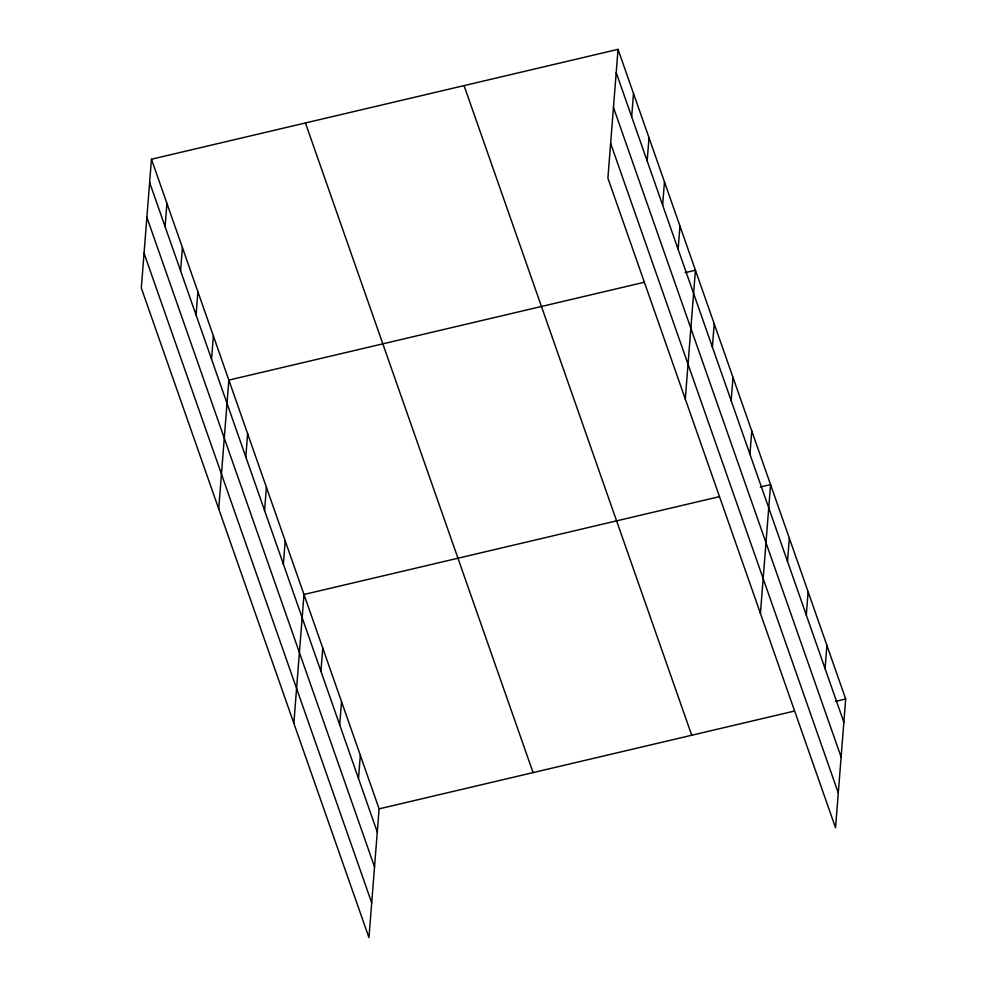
<?xml version="1.0" encoding="UTF-8"?>
<svg xmlns="http://www.w3.org/2000/svg" width="987" height="987" viewBox="0 0 987 987"><rect width="100%" height="100%" fill="white"/><g stroke="black" fill="none" stroke-linecap="round" stroke-linejoin="round"><path stroke-width="1.48" d="M151.455 159.228L141.314 288.019L368.965 937.65L379.107 808.859L151.455 159.228L618.035 49.35L845.686 698.981L835.545 827.772L607.893 178.141L618.035 49.35M165.1 226.652L166.926 203.408M180.584 270.82L182.41 247.577M196.068 315.001L197.893 291.757M211.539 359.169L213.377 335.938M218.719 508.897L228.848 380.106L644.104 282.307M245.812 456.944L247.638 433.7M264.59 510.538L266.416 487.294M283.368 564.132L285.194 540.888M293.842 723.274L303.984 594.482L719.239 496.695M320.935 671.32L322.761 648.077M339.713 724.914L341.539 701.671M358.491 778.509L360.329 755.265M631.68 116.762L633.506 93.531M647.164 160.943L648.99 137.699M662.647 205.111L664.473 181.879M678.118 249.292L679.957 226.048M685.299 399.007L695.428 270.228L685.163 272.646M712.38 347.054L714.218 323.822M731.17 400.66L732.996 377.416M749.947 454.254L751.773 431.011M760.422 613.383L770.563 484.605L760.298 487.023M787.515 561.443L789.341 538.199M806.293 615.037L808.119 591.793M825.07 668.631L826.909 645.387M379.107 808.859L794.362 711.072M835.421 701.399L845.686 698.981M616.196 72.594L843.86 722.225M613.458 107.423L841.109 757.054M610.632 143.3L838.284 792.943M464.063 85.61L691.714 735.241M305.427 122.968L533.079 772.599M149.617 182.472L377.281 832.103M146.878 217.3L374.542 866.931M144.053 253.19L371.717 902.821"/></g></svg>
